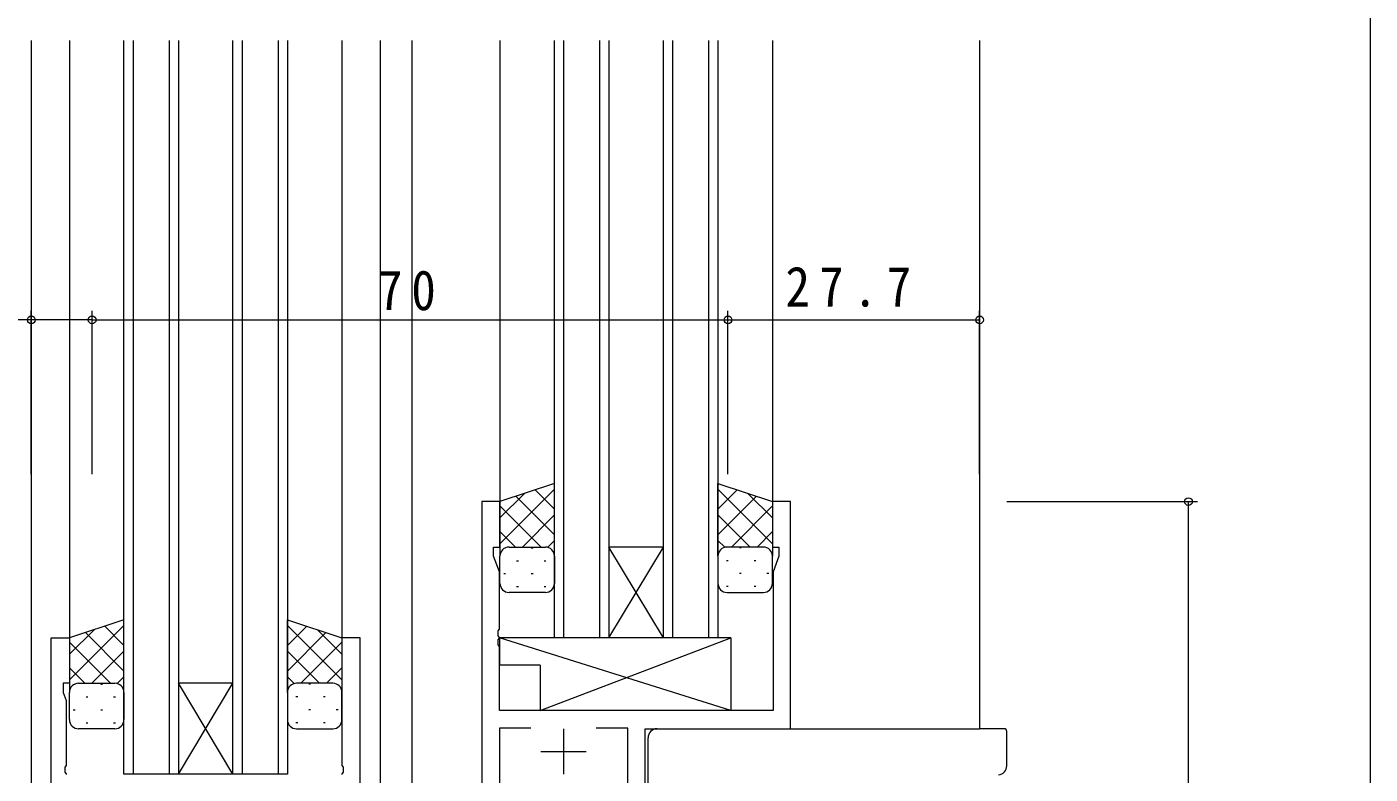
# Model space of a CAD drawing. Units: millimetres on the paper. Extents: x -420 to 373, y -297 to 267.
# Drawn here: x -308.7 to -160.8, y -141.4 to -59.2 of the extents above; entities that cross this region are included whole.
import ezdxf

# ---------------------------------------------------------------- set-up
doc = ezdxf.new("R2010")
doc.units = ezdxf.units.MM
for name, color, linetype, lineweight in [('0-3_YKK_11', 7, 'Continuous', 9), ('0-4_YKK_12', 2, 'Continuous', 9), ('0-5_YKK_13', 4, 'Continuous', 9), ('0-7_YKK_D', 6, 'Continuous', 9)]:
    doc.layers.add(name, color=color, linetype=linetype, lineweight=lineweight)
doc.styles.add('ＭＳ ゴシック', font='')
doc.styles.get('ＭＳ ゴシック').set_extended_font_data('MS Gothic')

msp = doc.modelspace()

# ---------------------------------------------------------------- linework, layer by layer
at = {"layer": '0-3_YKK_11'}
for p, q in [((-256.618, -111.422), (-258.618, -111.422)), ((-258.618, -111.422), (-258.618, -191.772)), ((-256.618, -116.422), (-256.618, -111.422)), ((-226.618, -111.422), (-226.618, -116.422)), ((-224.618, -111.422), (-226.618, -111.422)), ((-224.618, -136.422), (-224.618, -111.422)), ((-257.318, -116.422), (-256.618, -116.422)), ((-257.318, -117.422), (-257.318, -116.422)), ((-226.618, -116.422), (-225.918, -116.422)), ((-225.918, -116.422), (-225.918, -117.422)), ((-256.688, -119.153), (-257.318, -117.422)), ((-225.918, -117.422), (-226.548, -119.153)), ((-256.688, -125.463), (-256.688, -119.153)), ((-226.548, -119.153), (-226.548, -134.422)), ((-256.808, -125.647), (-256.688, -125.463)), ((-256.808, -126.197), (-256.808, -125.647)), ((-306.018, -126.422), (-304.018, -126.422)), ((-306.018, -151.422), (-306.018, -126.422)), ((-304.018, -126.422), (-304.018, -131.422)), ((-274.018, -126.422), (-274.018, -140.463)), ((-272.018, -126.422), (-274.018, -126.422)), ((-272.018, -147.422), (-272.018, -126.422)), ((-256.688, -126.38), (-256.808, -126.197)), ((-256.808, -126.647), (-256.688, -126.463)), ((-256.808, -127.197), (-256.808, -126.647)), ((-256.688, -126.463), (-256.688, -126.38)), ((-256.688, -127.38), (-256.808, -127.197)), ((-256.688, -134.422), (-256.688, -127.38)), ((-304.718, -131.422), (-304.718, -132.426)), ((-304.018, -131.422), (-304.718, -131.422)), ((-304.718, -132.426), (-304.388, -133.333)), ((-304.388, -133.333), (-304.388, -140.463)), ((-226.548, -134.422), (-256.688, -134.422)), ((-256.688, -136.352), (-256.688, -181.422)), ((-253.205, -136.352), (-256.688, -136.352)), ((-253.205, -136.352), (-256.688, -136.352)), ((-249.618, -136.422), (-249.618, -141.422)), ((-242.548, -136.352), (-246.031, -136.352)), ((-242.548, -181.422), (-242.548, -136.352)), ((-240.618, -136.422), (-224.618, -136.422)), ((-240.618, -185.422), (-240.618, -136.422)), ((-252.118, -138.922), (-247.118, -138.922)), ((-304.388, -140.463), (-304.508, -140.647)), ((-274.018, -140.463), (-273.898, -140.647)), ((-304.508, -140.647), (-304.508, -141.197)), ((-304.508, -141.197), (-304.388, -141.38)), ((-304.388, -141.38), (-304.388, -141.463)), ((-273.898, -141.197), (-274.018, -141.38)), ((-274.018, -141.38), (-274.018, -141.463)), ((-273.898, -140.647), (-273.898, -141.197))]:
    msp.add_line(p, q, dxfattribs=at)
at = {"layer": '0-4_YKK_12'}
for p, q in [((-308.218, -60.672), (-308.218, -151.422)), ((-304.018, -60.672), (-304.018, -126.922)), ((-298.018, -141.418), (-298.018, -60.672)), ((-297.018, -60.672), (-297.018, -141.418)), ((-293.018, -141.418), (-293.018, -60.672)), ((-292.018, -60.672), (-292.018, -141.418)), ((-286.018, -141.418), (-286.018, -60.672)), ((-285.018, -60.672), (-285.018, -141.418)), ((-281.018, -141.418), (-281.018, -60.672)), ((-280.018, -60.672), (-280.018, -141.418)), ((-274.018, -60.672), (-274.018, -126.922)), ((-269.818, -60.672), (-269.818, -226.422)), ((-266.317, -60.672), (-266.317, -192.422)), ((-256.618, -60.672), (-256.618, -111.922)), ((-250.617, -126.422), (-250.617, -60.672)), ((-249.617, -60.672), (-249.617, -126.422)), ((-245.617, -126.422), (-245.617, -60.672)), ((-244.617, -60.672), (-244.617, -126.422)), ((-238.617, -126.422), (-238.617, -60.672)), ((-237.617, -60.672), (-237.617, -126.422)), ((-233.617, -126.422), (-233.617, -60.672)), ((-232.617, -60.672), (-232.617, -126.422)), ((-226.618, -60.672), (-226.618, -111.922)), ((-203.817, -60.672), (-203.817, -136.422)), ((-244.617, -126.422), (-238.617, -116.422)), ((-238.617, -126.422), (-244.617, -116.422)), ((-238.617, -116.422), (-244.617, -116.422)), ((-244.617, -126.422), (-250.617, -126.422)), ((-238.617, -126.422), (-244.617, -126.422)), ((-232.617, -126.422), (-238.617, -126.422)), ((-292.018, -141.418), (-286.018, -131.418)), ((-286.018, -141.418), (-292.018, -131.418)), ((-286.018, -131.418), (-292.018, -131.418)), ((-224.918, -136.422), (-203.82, -136.422)), ((-292.018, -141.418), (-298.018, -141.418)), ((-286.018, -141.418), (-292.018, -141.418)), ((-280.018, -141.418), (-286.018, -141.418))]:
    msp.add_line(p, q, dxfattribs=at)
at = {"layer": '0-5_YKK_13'}
for p, q in [((-250.617, -109.422), (-256.617, -111.422)), ((-250.617, -117.422), (-250.617, -109.422)), ((-232.617, -109.422), (-226.617, -111.422)), ((-232.617, -117.422), (-232.617, -109.422)), ((-256.617, -116.054), (-250.617, -110.054)), ((-256.617, -113.225), (-253.912, -110.52)), ((-250.617, -115.073), (-254.856, -110.835)), ((-250.617, -112.245), (-252.735, -110.128)), ((-226.617, -116.054), (-232.617, -110.054)), ((-232.617, -112.245), (-230.5, -110.128)), ((-232.617, -115.074), (-228.379, -110.835)), ((-226.617, -113.225), (-229.322, -110.52)), ((-256.617, -111.422), (-256.617, -117.422)), ((-252.097, -116.422), (-256.617, -111.902)), ((-231.138, -116.422), (-226.617, -111.902)), ((-226.617, -111.422), (-226.617, -117.422)), ((-254.157, -116.422), (-250.617, -112.882)), ((-229.078, -116.422), (-232.617, -112.882)), ((-254.926, -116.422), (-256.617, -114.73)), ((-228.309, -116.422), (-226.617, -114.73)), ((-256.032, -116.512), (-255.997, -116.512)), ((-255.617, -116.422), (-251.617, -116.422)), ((-255.617, -116.422), (-251.617, -116.422)), ((-253.167, -116.512), (-252.967, -116.512)), ((-251.362, -116.455), (-250.617, -115.711)), ((-231.873, -116.455), (-232.617, -115.711)), ((-227.617, -116.422), (-231.617, -116.422)), ((-227.617, -116.422), (-231.617, -116.422)), ((-230.067, -116.512), (-230.267, -116.512)), ((-227.203, -116.512), (-227.237, -116.512)), ((-256.617, -120.422), (-256.617, -117.422)), ((-254.782, -117.927), (-254.582, -117.927)), ((-251.752, -117.927), (-251.552, -117.927)), ((-250.617, -117.422), (-250.617, -120.422)), ((-232.617, -117.422), (-232.617, -120.422)), ((-231.482, -117.927), (-231.682, -117.927)), ((-228.452, -117.927), (-228.652, -117.927)), ((-226.617, -120.422), (-226.617, -117.422)), ((-256.197, -119.342), (-255.997, -119.342)), ((-253.167, -119.342), (-252.967, -119.342)), ((-230.067, -119.342), (-230.267, -119.342)), ((-227.037, -119.342), (-227.237, -119.342)), ((-254.782, -120.757), (-254.582, -120.757)), ((-251.752, -120.757), (-251.552, -120.757)), ((-231.482, -120.757), (-231.682, -120.757)), ((-228.452, -120.757), (-228.652, -120.757)), ((-251.617, -121.422), (-255.617, -121.422)), ((-231.617, -121.422), (-227.617, -121.422)), ((-298.018, -124.422), (-304.018, -126.422)), ((-304.018, -131.054), (-298.018, -125.054)), ((-304.018, -128.225), (-301.313, -125.52)), ((-298.018, -127.245), (-300.135, -125.128)), ((-298.018, -132.422), (-298.018, -124.422)), ((-280.018, -124.422), (-274.018, -126.422)), ((-280.018, -132.422), (-280.018, -124.422)), ((-274.018, -131.054), (-280.018, -125.054)), ((-280.018, -127.245), (-277.9, -125.128)), ((-274.018, -128.225), (-276.723, -125.52)), ((-304.018, -126.422), (-304.018, -132.422)), ((-299.497, -131.422), (-304.018, -126.902)), ((-298.018, -130.073), (-302.256, -125.835)), ((-280.018, -130.074), (-275.779, -125.835)), ((-278.538, -131.422), (-274.018, -126.902)), ((-274.018, -126.422), (-274.018, -132.422)), ((-231.192, -126.422), (-256.688, -126.422)), ((-252.192, -134.422), (-231.192, -126.422)), ((-231.192, -126.422), (-231.192, -134.422)), ((-301.557, -131.422), (-298.018, -127.882)), ((-276.478, -131.422), (-280.018, -127.882)), ((-302.326, -131.422), (-304.018, -129.73)), ((-275.709, -131.422), (-274.018, -129.73)), ((-252.192, -129.422), (-256.688, -129.422)), ((-252.192, -129.422), (-252.192, -134.422)), ((-303.432, -131.512), (-303.398, -131.512)), ((-303.018, -131.422), (-299.018, -131.422)), ((-303.018, -131.422), (-299.018, -131.422)), ((-300.568, -131.512), (-300.368, -131.512)), ((-298.762, -131.455), (-298.018, -130.711)), ((-279.273, -131.455), (-280.018, -130.711)), ((-275.018, -131.422), (-279.018, -131.422)), ((-275.018, -131.422), (-279.018, -131.422)), ((-277.468, -131.512), (-277.668, -131.512)), ((-274.603, -131.512), (-274.638, -131.512)), ((-304.018, -135.422), (-304.018, -132.422)), ((-302.183, -132.927), (-301.983, -132.927)), ((-299.153, -132.927), (-298.953, -132.927)), ((-298.018, -132.422), (-298.018, -135.422)), ((-280.018, -132.422), (-280.018, -135.422)), ((-278.883, -132.927), (-279.083, -132.927)), ((-275.853, -132.927), (-276.053, -132.927)), ((-274.018, -135.422), (-274.018, -132.422)), ((-303.598, -134.342), (-303.398, -134.342)), ((-300.568, -134.342), (-300.368, -134.342)), ((-277.468, -134.342), (-277.668, -134.342)), ((-274.438, -134.342), (-274.638, -134.342)), ((-231.192, -134.422), (-252.192, -134.422)), ((-302.183, -135.757), (-301.983, -135.757)), ((-299.153, -135.757), (-298.953, -135.757)), ((-278.883, -135.757), (-279.083, -135.757)), ((-275.853, -135.757), (-276.053, -135.757)), ((-299.018, -136.422), (-303.018, -136.422)), ((-279.018, -136.422), (-275.018, -136.422)), ((-240.318, -143.874), (-240.318, -137.422)), ((-239.318, -136.422), (-203.818, -136.422)), ((-201.118, -136.422), (-203.818, -136.422)), ((-200.818, -140.505), (-200.818, -136.722))]:
    msp.add_line(p, q, dxfattribs=at)
msp.add_lwpolyline([(-231.192, -134.422), (-256.688, -126.422), (-256.688, -129.422)], dxfattribs=at)
for centre, radius, start, end in [((-255.617, -117.422), 1, 89.99989, 179.99989), ((-255.617, -117.422), 1, 89.99989, 179.99989), ((-251.617, -117.422), 1, 359.99989, 89.99989), ((-251.617, -117.422), 1, 359.99989, 89.99989), ((-231.617, -117.422), 1, 90.00009, 180.00009), ((-231.617, -117.422), 1, 90.00009, 180.00009), ((-227.617, -117.422), 1, 0.00009, 90.00009), ((-227.617, -117.422), 1, 0.00009, 90.00009), ((-255.617, -120.422), 1, 179.99989, 269.99989), ((-251.617, -120.422), 1, 269.99989, 359.99989), ((-231.617, -120.422), 1, 180.00009, 270.00009), ((-227.617, -120.422), 1, 270.00009, 0.00009), ((-303.018, -132.422), 1, 89.99989, 179.99989), ((-303.018, -132.422), 1, 89.99989, 179.99989), ((-299.018, -132.422), 1, 359.99989, 89.99989), ((-299.018, -132.422), 1, 359.99989, 89.99989), ((-279.018, -132.422), 1, 90.00009, 180.00009), ((-279.018, -132.422), 1, 90.00009, 180.00009), ((-275.018, -132.422), 1, 0.00009, 90.00009), ((-275.018, -132.422), 1, 0.00009, 90.00009), ((-303.018, -135.422), 1, 179.99989, 269.99989), ((-299.018, -135.422), 1, 269.99989, 359.99989), ((-279.018, -135.422), 1, 180.00009, 270.00009), ((-275.018, -135.422), 1, 270.00009, 0.00009), ((-239.318, -137.422), 1, 135.57298, 180), ((-239.318, -137.422), 1, 90, 135.57298), ((-239.318, -137.422), 1, 121.36728, 135.57298), ((-201.118, -136.722), 0.3, 0, 90), ((-201.818, -140.505), 1, 275, 0)]:
    msp.add_arc(centre, radius, start, end, dxfattribs=at)
at = {"layer": '0-7_YKK_D'}
for p, q in [((-160.82, 207.578), (-160.82, -178.422)), ((-308.218, -91.422), (-323.118, -91.422)), ((-308.218, -108.422), (-308.218, -90.422)), ((-301.518, -91.422), (-308.218, -91.422)), ((-301.518, -108.422), (-301.518, -90.422)), ((-301.518, -108.422), (-301.518, -90.422)), ((-301.518, -91.422), (-231.518, -91.422)), ((-231.518, -108.422), (-231.518, -90.422)), ((-231.518, -108.422), (-231.518, -90.422)), ((-231.518, -91.422), (-203.817, -91.422)), ((-203.817, -108.422), (-203.817, -90.422)), ((-200.817, -111.422), (-179.82, -111.422)), ((-180.82, -185.422), (-180.82, -111.422))]:
    msp.add_line(p, q, dxfattribs=at)
for centre in [(-308.218, -91.422), (-301.518, -91.422), (-301.518, -91.422), (-231.518, -91.422), (-231.518, -91.422), (-203.817, -91.422), (-180.82, -111.422)]:
    msp.add_circle(centre, 0.425, dxfattribs=at)

# ---------------------------------------------------------------- texts
at = {"layer": '0-7_YKK_D', "color": 3, "char_height": 4.399, "attachment_point": 7, "style": 'ＭＳ ゴシック'}
for s, insert in [('\\T1.38;\\W0.9;27.7', (-225.188, -90.022)), ('\\T1.36;\\W0.9;70', (-270.038, -90.422))]:
    msp.add_mtext(s, dxfattribs=dict(at, insert=insert))

doc.saveas('drawing.dxf')
